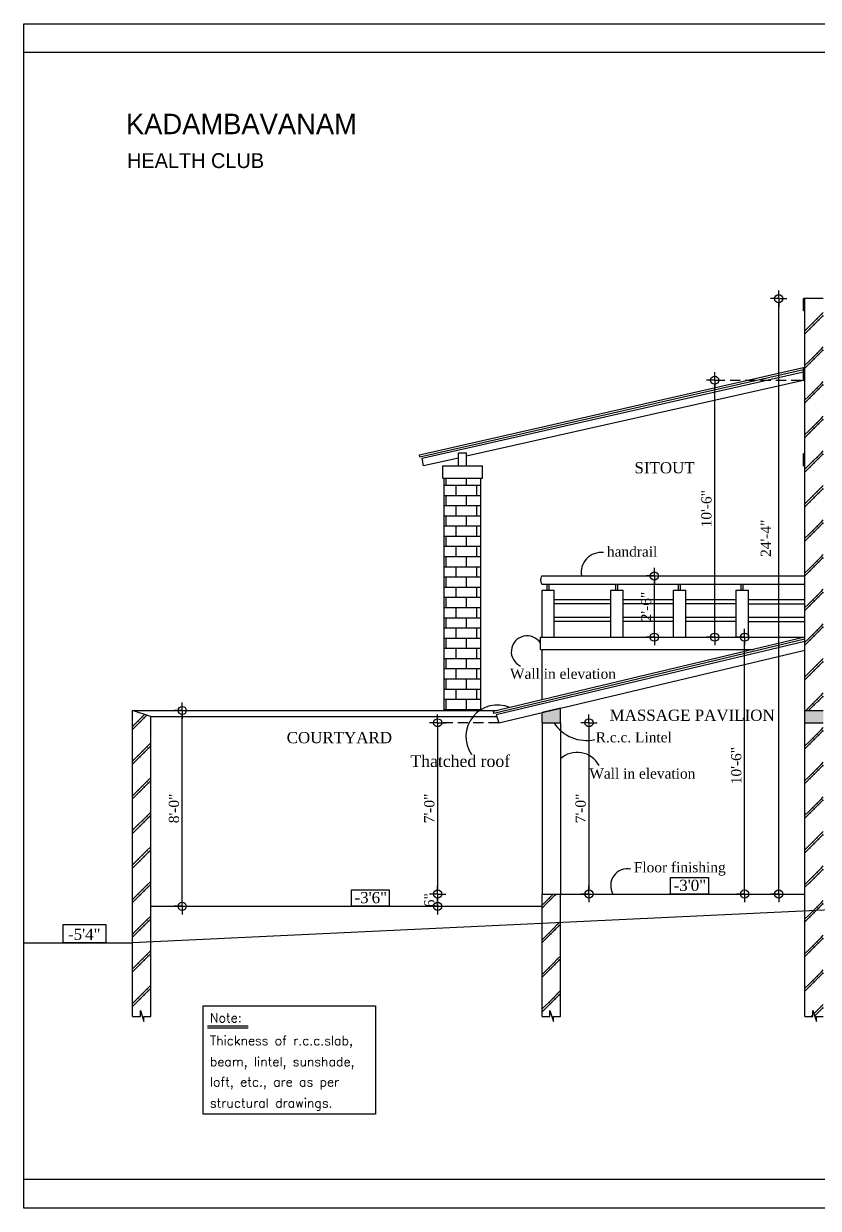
# Model space of a CAD drawing. Extents: x 7848 to 13228, y -2245 to 213.
# Drawn here: x 11128 to 11518, y -440 to 141 of the extents above; entities that cross this region are included whole.
import ezdxf
from ezdxf.enums import TextEntityAlignment as Align

# ---------------------------------------------------------------- set-up
doc = ezdxf.new("R2010")
doc.units = 0
doc.header["$LTSCALE"] = 20
doc.header["$MEASUREMENT"] = 0
doc.header["$PDMODE"] = 34
doc.header["$PDSIZE"] = 5
doc.linetypes.add('HIDDEN', pattern=[0.375, 0.25, -0.125])
doc.layers.get('0').update_dxf_attribs({"linetype": 'CONTINUOUS'})
doc.layers.get('Defpoints').update_dxf_attribs({"linetype": 'CONTINUOUS'})
for name, color, linetype in [('border', 230, 'CONTINUOUS'), ('BORTEXT', 2, 'CONTINUOUS'), ('DETTEXT', 7, 'CONTINUOUS'), ('DIMLINE', 254, 'CONTINUOUS'), ('DOOR', 1, 'CONTINUOUS'), ('handrail', 1, 'CONTINUOUS'), ('HATCH', 252, 'CONTINUOUS'), ('text', 2, 'CONTINUOUS'), ('Thatti', 21, 'CONTINUOUS'), ('TILE', 22, 'CONTINUOUS'), ('wall', 13, 'CONTINUOUS'), ('WOOD', 7, 'CONTINUOUS')]:
    doc.layers.add(name, color=color, linetype=linetype)
doc.layers.add('correct', color=230, linetype='CONTINUOUS', plot=False)
doc.styles.add('A', font='romans.shx')
doc.styles.add('style3', font='times_1.ttf')
doc.styles.add('style4', font='boos1_0.ttf')
doc.styles.add('style5', font='times_1.ttf')
doc.dimstyles.new('arch61', dxfattribs={"dimscale": 0, "dimtxt": 5, "dimasz": 2, "dimexe": 0.18, "dimexo": 0.0625, "dimgap": 1.5, "dimtad": 1, "dimzin": 3, "dimdsep": 46, "dimlunit": 4, "dimtxsty": 'style3', "dimblk": 'BLK', "dimcen": 0, "dimse1": 1, "dimse2": 1, "dimclrd": 256, "dimclrt": 3, "dimazin": 0, "dimtfac": 1, "dimtix": 1, "dimtmove": 2, "dimatfit": 3, "dimldrblk": 'NONE', "dimfxl": 0.18, "dimtolj": 1, "dimtzin": 0, "dimlwd": -1, "dimarcsym": 0})
pattern_1 = [(45, (-136.817, 1289.978), (-8.485281, 8.485281), [3, 0]), (45, (-137.525, 1290.685), (-8.485281, 8.485281), [3, 0])]

# ---------------------------------------------------------------- blocks, each defined once
blk = doc.blocks.new('BLK')
for q in [(-2, 0), (0, 2), (0, -2), (2, 0)]:
    blk.add_line((0, 0), q)
blk.add_circle((0, 0), 1)
blk = doc.blocks.new('*D166')
at = {"layer": 'Defpoints', "color": 0}
for p in [(11466.8, -33.54), (11511.08, -33.54), (11464.12, -159.54)]:
    blk.add_point(p, dxfattribs=at)
at = {"layer": 'DIMLINE'}
blk.add_line((11466.8, -157.54), (11466.8, -35.54), dxfattribs=at)
at = {"layer": 'DIMLINE', "xscale": 2, "yscale": 2, "zscale": 2}
for p, rotation in [((11466.8, -33.54), 90), ((11466.8, -159.54), 270)]:
    blk.add_blockref('BLK', p, dxfattribs=dict(at, rotation=rotation))
at = {"layer": 'DIMLINE', "color": 3, "insert": (11462.76, -96.54), "char_height": 5, "attachment_point": 5, "rotation": 90, "style": 'style3'}
blk.add_mtext('\\A1;10\'-6"', dxfattribs=at)
blk = doc.blocks.new('_None')
blk = doc.blocks.new('*D167')
at = {"layer": 'Defpoints', "color": 0}
for p in [(11435.29, -129.54), (11437.19, -129.54), (11435.29, -159.54)]:
    blk.add_point(p, dxfattribs=at)
at = {"layer": 'DIMLINE'}
blk.add_line((11437.19, -157.54), (11437.19, -131.54), dxfattribs=at)
at = {"layer": 'DIMLINE', "xscale": 2, "yscale": 2, "zscale": 2}
for p, rotation in [((11437.19, -129.54), 90), ((11437.19, -159.54), 270)]:
    blk.add_blockref('BLK', p, dxfattribs=dict(at, rotation=rotation))
at = {"layer": 'DIMLINE', "color": 3, "insert": (11433.15, -144.54), "char_height": 5, "attachment_point": 5, "rotation": 90, "style": 'style3'}
blk.add_mtext('\\A1;2\'-6"', dxfattribs=at)
blk = doc.blocks.new('*D168')
at = {"layer": 'Defpoints', "color": 0}
for p in [(11481.46, -159.54), (11511.08, -159.54), (11511.08, -285.54)]:
    blk.add_point(p, dxfattribs=at)
at = {"layer": 'DIMLINE'}
blk.add_line((11481.46, -283.54), (11481.46, -161.54), dxfattribs=at)
at = {"layer": 'DIMLINE', "xscale": 2, "yscale": 2, "zscale": 2}
for p, rotation in [((11481.46, -159.54), 90), ((11481.46, -285.54), 270)]:
    blk.add_blockref('BLK', p, dxfattribs=dict(at, rotation=rotation))
at = {"layer": 'DIMLINE', "color": 3, "insert": (11477.41, -222.54), "char_height": 5, "attachment_point": 5, "rotation": 90, "style": 'style3'}
blk.add_mtext('\\A1;10\'-6"', dxfattribs=at)
blk = doc.blocks.new('*D169')
at = {"layer": 'Defpoints', "color": 0}
for p in [(11360.81, -201.54), (11330.82, -285.54), (11396.39, -285.54)]:
    blk.add_point(p, dxfattribs=at)
at = {"layer": 'DIMLINE'}
blk.add_line((11330.82, -203.54), (11330.82, -283.54), dxfattribs=at)
at = {"layer": 'DIMLINE', "xscale": 2, "yscale": 2, "zscale": 2}
for p, rotation in [((11330.82, -201.54), 90), ((11330.82, -285.54), 270)]:
    blk.add_blockref('BLK', p, dxfattribs=dict(at, rotation=rotation))
at = {"layer": 'DIMLINE', "color": 3, "insert": (11326.77, -243.54), "char_height": 5, "attachment_point": 5, "rotation": 90, "style": 'style3'}
blk.add_mtext('\\A1;7\'-0"', dxfattribs=at)
blk = doc.blocks.new('*D170')
at = {"layer": 'Defpoints', "color": 0}
for p in [(11382.08, -285.54), (11330.82, -291.54), (11382.08, -291.54)]:
    blk.add_point(p, dxfattribs=at)
at = {"layer": 'DIMLINE'}
for p, q in [((11330.82, -283.54), (11330.82, -281.54)), ((11330.82, -285.54), (11330.82, -291.54)), ((11330.82, -293.54), (11330.82, -295.54))]:
    blk.add_line(p, q, dxfattribs=at)
at = {"layer": 'DIMLINE', "xscale": 2, "yscale": 2, "zscale": 2}
for p, rotation in [((11330.82, -285.54), 270), ((11330.82, -291.54), 90)]:
    blk.add_blockref('BLK', p, dxfattribs=dict(at, rotation=rotation))
at = {"layer": 'DIMLINE', "color": 3, "insert": (11326.78, -288.54), "char_height": 5, "attachment_point": 5, "rotation": 90, "style": 'style3'}
blk.add_mtext('\\A1;6"', dxfattribs=at)
blk = doc.blocks.new('*D171')
at = {"layer": 'Defpoints', "color": 0}
for p in [(11391.08, -201.54), (11391.08, -285.54), (11405.08, -285.54)]:
    blk.add_point(p, dxfattribs=at)
at = {"layer": 'DIMLINE'}
blk.add_line((11405.08, -203.54), (11405.08, -283.54), dxfattribs=at)
at = {"layer": 'DIMLINE', "xscale": 2, "yscale": 2, "zscale": 2}
for p, rotation in [((11405.08, -201.54), 90), ((11405.08, -285.54), 270)]:
    blk.add_blockref('BLK', p, dxfattribs=dict(at, rotation=rotation))
at = {"layer": 'DIMLINE', "color": 3, "insert": (11401.03, -243.54), "char_height": 5, "attachment_point": 5, "rotation": 90, "style": 'style3'}
blk.add_mtext('\\A1;7\'-0"', dxfattribs=at)
blk = doc.blocks.new('*D172')
at = {"layer": 'Defpoints', "color": 0}
for p in [(11498.2, 6.46), (11515.21, 6.46), (11507.14, -285.54)]:
    blk.add_point(p, dxfattribs=at)
at = {"layer": 'DIMLINE'}
blk.add_line((11498.2, -283.54), (11498.2, 4.46), dxfattribs=at)
at = {"layer": 'DIMLINE', "xscale": 2, "yscale": 2, "zscale": 2}
for p, rotation in [((11498.2, 6.46), 90), ((11498.2, -285.54), 270)]:
    blk.add_blockref('BLK', p, dxfattribs=dict(at, rotation=rotation))
at = {"layer": 'DIMLINE', "color": 3, "insert": (11491.86, -111.05), "char_height": 5, "attachment_point": 5, "rotation": 90, "style": 'style3'}
blk.add_mtext('\\A1;24\'-4"', dxfattribs=at)
blk = doc.blocks.new('*D173')
at = {"layer": 'Defpoints', "color": 0}
for p in [(11205.52, -195.54), (11212.31, -195.54), (11212.31, -291.54)]:
    blk.add_point(p, dxfattribs=at)
at = {"layer": 'DIMLINE'}
blk.add_line((11205.52, -289.54), (11205.52, -197.54), dxfattribs=at)
at = {"layer": 'DIMLINE', "xscale": 2, "yscale": 2, "zscale": 2}
for p, rotation in [((11205.52, -195.54), 90), ((11205.52, -291.54), 270)]:
    blk.add_blockref('BLK', p, dxfattribs=dict(at, rotation=rotation))
at = {"layer": 'DIMLINE', "color": 3, "insert": (11201.48, -243.54), "char_height": 5, "attachment_point": 5, "rotation": 90, "style": 'style3'}
blk.add_mtext('\\A1;8\'-0"', dxfattribs=at)

msp = doc.modelspace()

# ---------------------------------------------------------------- hatches: boundary and pattern name
at = {"layer": 'HATCH'}
h = msp.add_hatch(dxfattribs=at)
h.set_pattern_fill('BRICK HATCH', color=8, angle=45, style=0)
h.set_pattern_definition(pattern_1)
h.paths.add_polyline_path([(11520.08, 6.462), (11511.08, 6.462), (11511.08, -195.538), (11520.08, -195.538)])
h = msp.add_hatch(dxfattribs=at)
h.set_pattern_fill('BRICK HATCH', color=8, angle=45, style=0)
h.set_pattern_definition(pattern_1)
h.paths.add_polyline_path([(11190.08, -198.492), (11181.08, -195.538), (11181.08, -345.561), (11184.971, -345.561), (11184.971, -342.574), (11185.927, -345.542), (11190.08, -345.542)])
for points in [[(11382.08, -196.496), (11382.08, -201.538), (11391.08, -201.538), (11391.08, -194.363)], [(11511.08, -195.538), (11511.08, -201.538), (11520.08, -201.538), (11520.08, -195.538)]]:
    msp.add_hatch(color=8, dxfattribs=at).paths.add_polyline_path(points)
h = msp.add_hatch(dxfattribs=at)
h.set_pattern_fill('BRICK HATCH', color=8, angle=45, style=0)
h.set_pattern_definition(pattern_1)
h.paths.add_polyline_path([(11520.08, -201.538), (11511.08, -201.538), (11511.08, -345.561), (11514.971, -345.561), (11514.971, -342.574), (11515.927, -345.542), (11520.08, -345.542)])
h = msp.add_hatch(dxfattribs=at)
h.set_pattern_fill('BRICK HATCH', color=8, angle=45, style=0)
h.set_pattern_definition(pattern_1)
h.paths.add_polyline_path([(11391.08, -285.538), (11382.08, -285.538), (11382.08, -345.561), (11385.971, -345.561), (11385.971, -342.574), (11386.927, -345.542), (11391.08, -345.542)])
at = {"layer": 'TILE'}
h = msp.add_hatch(dxfattribs=at)
h.set_pattern_fill('BRICK', color=256, scale=20, style=0)
h.paths.add_polyline_path([(11334.08, -195.538), (11352.08, -195.538), (11352.08, -81.538), (11334.08, -81.538)])

# ---------------------------------------------------------------- linework, layer by layer
for p, q in [((11341.08, -75.538), (11341.08, -69.191)), ((11341.08, -69.191), (11345.08, -69.191)), ((11345.08, -75.538), (11345.08, -69.191)), ((11181.08, -195.538), (11360, -195.538)), ((11382.08, -201.538), (11382.08, -285.538)), ((11391.08, -201.538), (11391.08, -285.538))]:
    msp.add_line(p, q)
at = {"color": 8}
msp.add_line((11190.08, -198.492), (11359.886, -198.492), dxfattribs=at)
for points in [[(11181.072, -345.561), (11184.971, -345.561), (11184.971, -342.574), (11186.734, -348.045), (11186.734, -345.542), (11190.08, -345.542)], [(11382.072, -345.561), (11385.971, -345.561), (11385.971, -342.574), (11387.734, -348.045), (11387.734, -345.542), (11391.08, -345.542)], [(11511.072, -345.561), (11514.971, -345.561), (11514.971, -342.574), (11516.734, -348.045), (11516.734, -345.542), (11520.08, -345.542)]]:
    msp.add_lwpolyline(points)
at = {"layer": 'border'}
for p, q in [((12221.19, 127.129), (11127.715, 127.129)), ((12221.19, -425.472), (11127.715, -425.472))]:
    msp.add_line(p, q, dxfattribs=at)
at = {"layer": 'correct', "color": 3}
msp.add_lwpolyline([(11127.715, 141.315), (12221.19, 141.315), (12221.19, -439.658), (11127.715, -439.658)], close=True, dxfattribs=at)
at = {"layer": 'DETTEXT'}
for centre, radius, start, end in [((11411.101, -127.875), 9.864, 83.602284, 189.703748), ((11374.757, -166.686), 7.773, 32.248095, 245.689461), ((11360.207, -208.335), 15.498, 67.140808, 214.401602), ((11403.88, -190.951), 19.255, 213.354336, 282.390927), ((11399.281, -228.285), 12.234, 28.277733, 132.093573), ((11424.011, -281.369), 8.268, 78.393863, 210.279291)]:
    msp.add_arc(centre, radius, start, end, dxfattribs=at)
at = {"layer": 'DIMLINE', "color": 8, "linetype": 'HIDDEN'}
for p, q in [((11466.805, -33.538), (11511.08, -33.538)), ((11360.814, -201.538), (11330.822, -201.538))]:
    msp.add_line(p, q, dxfattribs=at)
at = {"layer": 'DIMLINE'}
msp.add_line((12133.58, -264.538), (11181.08, -309.538), dxfattribs=at)
at = {"layer": 'DOOR'}
msp.add_arc((11384.536, -131.538), 3.206, 141.398942, 218.601058, dxfattribs=at)
at = {"layer": 'handrail', "lineweight": -2}
for p, q in [((11382.031, -129.538), (11511.08, -129.538)), ((11382.031, -133.538), (11511.08, -133.538)), ((11384.58, -136.538), (11384.58, -133.538)), ((11385.58, -136.538), (11385.58, -133.538)), ((11418.33, -136.538), (11418.33, -133.538)), ((11419.33, -136.538), (11419.33, -133.538)), ((11449.08, -136.538), (11449.08, -133.538)), ((11450.08, -136.538), (11450.08, -133.538)), ((11479.83, -136.538), (11479.83, -133.538)), ((11480.83, -136.538), (11480.83, -133.538)), ((11415.83, -141.205), (11388.08, -141.205)), ((11415.83, -143.205), (11388.08, -143.205)), ((11446.58, -141.205), (11421.83, -141.205)), ((11446.58, -143.205), (11421.83, -143.205)), ((11477.33, -141.205), (11452.58, -141.205)), ((11477.33, -143.205), (11452.58, -143.205)), ((11511.08, -141.205), (11483.33, -141.205)), ((11483.33, -143.205), (11511.08, -143.205)), ((11415.83, -149.872), (11388.08, -149.872)), ((11446.58, -149.872), (11421.83, -149.872)), ((11477.33, -149.872), (11452.58, -149.872)), ((11511.08, -149.872), (11483.33, -149.872)), ((11415.83, -151.872), (11388.08, -151.872)), ((11446.58, -151.872), (11421.83, -151.872)), ((11477.33, -151.872), (11452.58, -151.872)), ((11483.33, -151.872), (11511.08, -151.872))]:
    msp.add_line(p, q, dxfattribs=at)
at = {"layer": 'handrail', "color": 7, "lineweight": -2}
for p, q in [((11382.08, -136.538), (11388.08, -136.538)), ((11382.08, -159.538), (11382.08, -136.538)), ((11388.08, -159.538), (11388.08, -136.538)), ((11415.83, -136.538), (11421.83, -136.538)), ((11415.83, -159.538), (11415.83, -136.538)), ((11421.83, -159.538), (11421.83, -136.538)), ((11446.58, -136.538), (11452.58, -136.538)), ((11446.58, -159.538), (11446.58, -136.538)), ((11452.58, -159.538), (11452.58, -136.538)), ((11477.33, -136.538), (11483.33, -136.538)), ((11477.33, -159.538), (11477.33, -136.538)), ((11483.33, -159.538), (11483.33, -136.538))]:
    msp.add_line(p, q, dxfattribs=at)
at = {"layer": 'text', "color": 0}
for p, q in [((11217.935, -350.206), (11237.857, -350.206)), ((11217.935, -351.119), (11237.857, -351.119))]:
    msp.add_line(p, q, dxfattribs=at)
at = {"layer": 'text'}
for points in [[(11445.159, -277.451), (11463.711, -277.451), (11463.711, -285.538), (11445.159, -285.538)], [(11288.574, -283.451), (11307.126, -283.451), (11307.126, -291.538), (11288.574, -291.538)], [(11147.05, -300.513), (11167.99, -300.513), (11167.99, -309.538), (11147.05, -309.538)]]:
    msp.add_lwpolyline(points, close=True, dxfattribs=at)
at = {"layer": 'text', "color": 0}
msp.add_lwpolyline([(11215.842, -340.357), (11300.355, -340.357), (11300.355, -393.424), (11215.842, -393.424)], close=True, dxfattribs=at)
at = {"layer": 'Thatti'}
for p, q in [((11511.08, -159.538), (11358.08, -195.996)), ((11511.08, -160.601), (11358.377, -196.968)), ((11358.08, -195.996), (11358.377, -196.968))]:
    msp.add_line(p, q, dxfattribs=at)
at = {"layer": 'TILE'}
for p, q in [((11321.895, -70.12), (11511.08, -27.057)), ((11322.08, -71.084), (11510.33, -28.275)), ((11322.08, -71.084), (11321.895, -70.12))]:
    msp.add_line(p, q, dxfattribs=at)
at = {"layer": 'wall'}
for p, q in [((11520.08, 6.462), (11510.33, 6.462)), ((11510.33, 0.462), (11510.33, 6.462)), ((11511.08, -345.542), (11511.08, 6.462)), ((11511.08, 0.462), (11510.33, 0.462)), ((11510.33, -33.538), (11510.33, -27.538)), ((11510.33, -27.538), (11511.08, -27.538)), ((11510.33, -33.538), (11511.08, -33.538)), ((11510.33, -75.538), (11510.33, -69.538)), ((11510.33, -69.538), (11511.08, -69.538)), ((11333.33, -81.538), (11333.33, -75.538)), ((11333.33, -75.538), (11352.83, -75.538)), ((11352.83, -81.538), (11352.83, -75.538)), ((11510.33, -75.538), (11511.08, -75.538)), ((11333.33, -81.538), (11352.83, -81.538)), ((11334.08, -195.538), (11334.08, -81.538)), ((11352.08, -195.538), (11352.08, -81.538)), ((11381.33, -159.538), (11511.08, -159.538)), ((11381.33, -165.538), (11381.33, -159.538)), ((11381.33, -165.538), (11485.9, -165.538)), ((11382.08, -190.277), (11382.08, -165.538)), ((11181.08, -345.542), (11181.08, -195.538)), ((11190.08, -198.492), (11181.08, -195.538)), ((11391.08, -194.363), (11382.08, -196.496)), ((11382.08, -201.538), (11382.08, -196.496)), ((11391.08, -201.538), (11391.08, -194.363)), ((11511.08, -195.538), (11520.08, -195.538)), ((11190.08, -345.542), (11190.08, -198.492)), ((11382.08, -201.538), (11391.08, -201.538)), ((11511.08, -201.538), (11520.08, -201.538)), ((11382.08, -345.542), (11382.08, -285.538)), ((11382.08, -285.538), (11511.08, -285.538)), ((11391.08, -345.542), (11391.08, -285.538)), ((11190.08, -291.538), (11382.08, -291.538)), ((11127.715, -309.538), (11181.08, -309.538))]:
    msp.add_line(p, q, dxfattribs=at)
at = {"layer": 'WOOD'}
for p, q in [((11323.215, -71.69), (11510.33, -29.356)), ((11511.08, -33.538), (11345.08, -70.797)), ((11323.955, -75.538), (11323.215, -71.69)), ((11341.08, -71.694), (11323.955, -75.538)), ((11511.08, -161.663), (11359.629, -197.649)), ((11360.814, -201.538), (11511.08, -165.913)), ((11359.629, -197.649), (11360.814, -201.538))]:
    msp.add_line(p, q, dxfattribs=at)

# ---------------------------------------------------------------- texts
at = {"layer": 'BORTEXT', "style": 'style4'}
msp.add_text('KADAMBAVANAM', height=10.03469, dxfattribs=at).set_placement((11177.895, 87.122))
at = {"layer": 'BORTEXT', "color": 7, "style": 'style4'}
msp.add_text('HEALTH CLUB', height=7.29796, dxfattribs=at).set_placement((11178.435, 70.517))
at = {"layer": 'DETTEXT', "style": 'style5'}
for s, p in [('handrail', (11413.907, -120.062)), ('Wall in elevation', (11366.335, -179.983)), ('Wall in elevation', (11405.301, -228.924)), ('Floor finishing', (11427.088, -274.899))]:
    msp.add_text(s, height=5, dxfattribs=at).set_placement(p)
for s, height, p in [('R.c.c. Lintel', 5, (11427.082, -211.152)), ('Thatched roof ', 5.75, (11343.028, -223.201))]:
    msp.add_text(s, height=height, dxfattribs=at).set_placement(p, align=Align.CENTER)
at = {"layer": 'text'}
for s, height, style, p in [('SITOUT', 5.5, 'style5', (11427.427, -79.207)), ('MASSAGE PAVILION', 5.5, 'style5', (11415.222, -200.586)), ('COURTYARD', 5.5, 'style5', (11256.769, -211.555)), ('-3\'0"', 5.5, 'style5', (11446.636, -284.011)), ('-3\'6"', 5.5, 'style5', (11290.05, -290.011)), ('-5\'4"', 5.5, 'style5', (11149.465, -308.011)), ('Note:', 4.5, 'A', (11219.077, -348.462)), ('Thickness of r.c.c.slab, ', 4.5, 'A', (11219.077, -359.632)), ('beam, lintel, sunshade, ', 4.5, 'A', (11219.077, -369.975)), ('loft, etc., are as per ', 4.5, 'A', (11219.077, -379.904)), ('structural drawings.', 4.5, 'A', (11219.077, -390.247))]:
    msp.add_text(s, height=height, dxfattribs=dict(at, style=style)).set_placement(p)

# ---------------------------------------------------------------- dimensions: what is measured, and where the dimension line sits
at = {"layer": 'DIMLINE'}
dim = msp.add_linear_dim(base=(11498.197, 6.462), p1=(11507.142, -285.538), p2=(11515.205, 6.462), angle=90, dimstyle='arch61', override={"dimscale": 1, "dimfxl": 0.25}, dxfattribs=at)
dim.commit()
dim.dimension.update_dxf_attribs({"geometry": '*D172', "text_midpoint": (11491.862, -111.046), "dimtype": 160})
for base, p1, p2, picture, middle in [((11466.805, -33.538), (11464.117, -159.538), (11511.08, -33.538), '*D166', (11462.761, -96.538)), ((11437.19, -129.538), (11435.292, -159.538), (11435.292, -129.538), '*D167', (11433.147, -144.538)), ((11481.455, -159.538), (11511.08, -285.538), (11511.08, -159.538), '*D168', (11477.412, -222.538)), ((11205.519, -195.538), (11212.311, -291.538), (11212.311, -195.538), '*D173', (11201.475, -243.538)), ((11330.822, -285.538), (11360.814, -201.538), (11396.388, -285.538), '*D169', (11326.771, -243.538)), ((11405.079, -285.538), (11391.08, -201.538), (11391.08, -285.538), '*D171', (11401.029, -243.538)), ((11330.822, -291.538), (11382.08, -285.538), (11382.08, -291.538), '*D170', (11326.778, -288.538))]:
    dim = msp.add_linear_dim(base=base, p1=p1, p2=p2, angle=90, dimstyle='arch61', override={"dimscale": 1, "dimfxl": 0.25}, dxfattribs=at)
    dim.commit()
    dim.dimension.update_dxf_attribs({"geometry": picture, "text_midpoint": middle})

doc.saveas('drawing.dxf')
